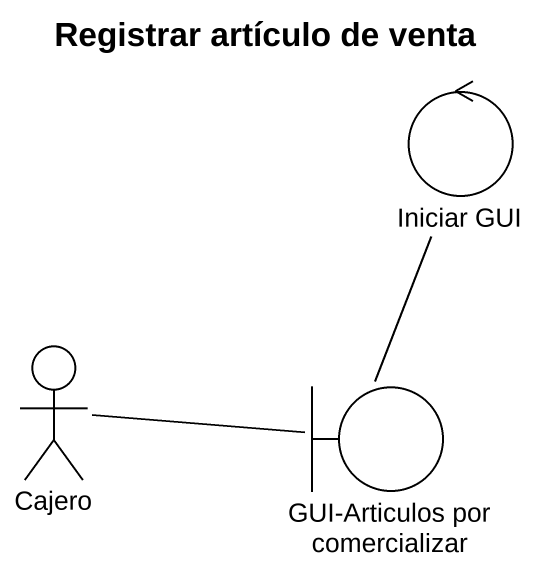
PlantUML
@startuml
title Registrar artículo de venta
control "Iniciar GUI" as Iniciar_GUI
actor Cajero
boundary "GUI-Articulos por comercializar" as GUI_Articulos_por
Cajero -right- GUI_Articulos_por
GUI_Articulos_por -up- Iniciar_GUI
@enduml
